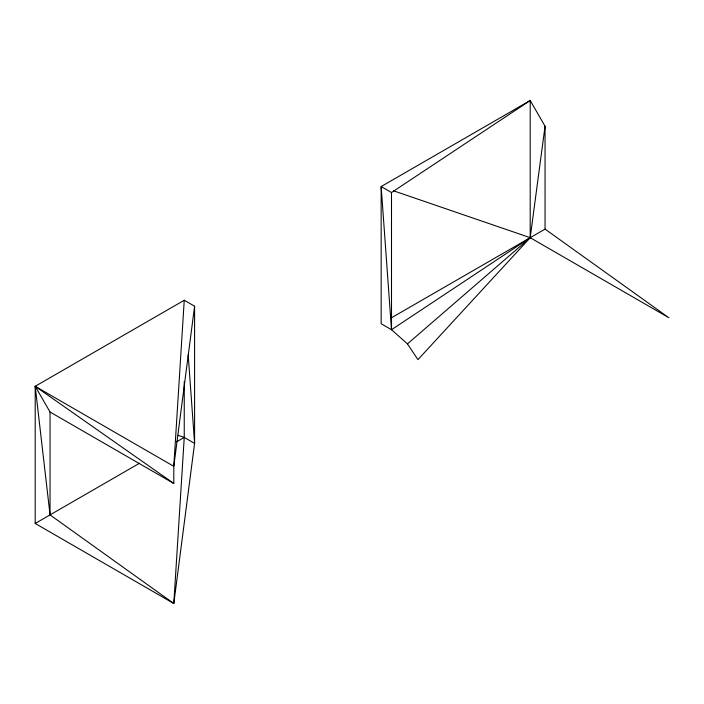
<?xml version="1.0" encoding="UTF-8"?>
<svg xmlns="http://www.w3.org/2000/svg" width="704" height="704" viewBox="0 0 704 704"><rect width="100%" height="100%" fill="white"/><g stroke="black" fill="none" stroke-linecap="round" stroke-linejoin="round"><path stroke-width="1.06" d="M184.246 300.247L173.8 466.312L173.8 483.463L50.046 412.016L35.2 386.294L184.246 300.247L194.594 306.222L194.594 443.397L173.8 603.495L35.2 523.468L35.2 386.294L173.8 466.312L194.594 306.222M184.246 381.454L184.246 437.422L173.8 603.495L50.046 514.897L35.2 386.294L173.8 483.463M407.449 343.886L530.2 237.688L545.054 126.227L530.2 100.505L381.154 186.56L381.154 323.734L391.503 329.71L407.449 343.886L417.938 359.656L530.2 237.688L530.2 100.505L391.503 192.535L391.503 329.71L530.2 237.688L668.8 317.706L545.054 229.117L545.054 126.227M35.2 523.468L139.621 463.179M176.651 441.804L184.246 437.422L194.594 443.397L188.188 354.886M390.65 318.252L545.054 229.117M393.58 190.819L530.2 237.688M178.033 435.292L184.246 437.422M391.503 192.535L381.154 186.56L391.503 329.71M50.046 412.016L50.046 514.897"/></g></svg>
